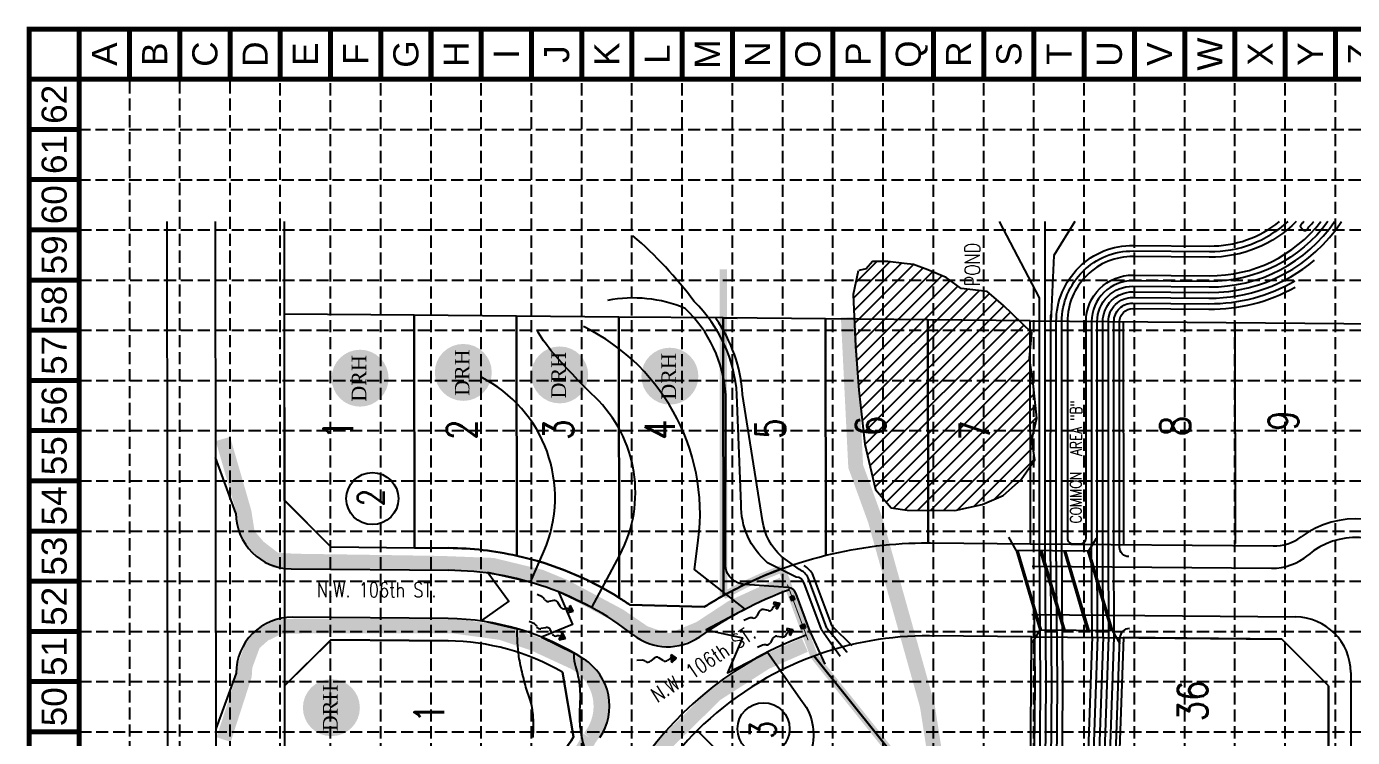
# Model space of a CAD drawing. Extents: x 4918 to 6001, y 3085 to 4816.
# Drawn here: x 4918 to 5631, y 4434 to 4816 of the extents above; entities that cross this region are included whole.
import ezdxf
from ezdxf.enums import TextEntityAlignment as Align

# ---------------------------------------------------------------- set-up
doc = ezdxf.new("R2010")
doc.units = 0
doc.header["$LTSCALE"] = 40
doc.header["$MEASUREMENT"] = 0
for name, pattern in [('HALFDASH', [0.375, 0.25, -0.125]), ('HIDDEN', [0.35, 0.25, -0.1]), ('HIDDEN2', [0.175, 0.125, -0.05]), ('PROPERTY', [2.7375, 1.875, -0.1, 0.1875, -0.1, 0.1875, -0.1, 0.1875])]:
    doc.linetypes.add(name, pattern=pattern)
doc.layers.get('0').update_dxf_attribs({"linetype": 'CONTINUOUS'})
for name, color, linetype in [('area', 1, 'CONTINUOUS'), ('ARROWS', 252, 'CONTINUOUS'), ('asph-ex', 2, 'HIDDEN2'), ('barricade-pr', 7, 'CONTINUOUS'), ('base', 5, 'CONTINUOUS'), ('COMMON-AREA$', 3, 'CONTINUOUS'), ('cont-int-pr', 6, 'CONTINUOUS'), ('CONT-PHASE2', 6, 'CONTINUOUS'), ('curb-pr', 3, 'CONTINUOUS'), ('curb-pr-fu', 12, 'CONTINUOUS'), ('DRAINARROW-PR', 7, 'CONTINUOUS'), ('ESMT-FIELD CHANGE 2', 5, 'HALFDASH'), ('ex$', 9, 'CONTINUOUS'), ('grid', 2, 'CONTINUOUS'), ('lots-num-pr-fu', 12, 'CONTINUOUS'), ('lots-pr', 4, 'CONTINUOUS'), ('lots-pr-blk-num$', 1, 'CONTINUOUS'), ('lots-pr-fu', 12, 'HIDDEN2'), ('lots-pr-num', 3, 'CONTINUOUS'), ('PROPLINE-PHASE 1', 5, 'PROPERTY'), ('ROW', 7, 'CONTINUOUS'), ('rw-pr', 5, 'CONTINUOUS'), ('rw-pr-ut-fu', 12, 'CONTINUOUS'), ('SILT FENCE', 200, 'CONTINUOUS'), ('SODDED LOT', 2, 'CONTINUOUS'), ('street-name-pr$', 4, 'CONTINUOUS'), ('sts-pr-ut-fu', 12, 'CONTINUOUS')]:
    doc.layers.add(name, color=color, linetype=linetype)
doc.styles.add('DRHorton', font='dutcheb.ttf')
doc.styles.add('S100', font='simplex.shx', dxfattribs={"width": 0.8, "height": 5})
doc.styles.add('S240', font='simplex.shx', dxfattribs={"width": 0.8, "height": 10})
doc.styles.add('S80', font='SIMPLEX.shx', dxfattribs={"width": 0.8, "bigfont": 'bf.shx'})
doc.styles.get("Standard").update_dxf_attribs({"font": 'ARIAL.TTF'})

# ---------------------------------------------------------------- blocks, each defined once
blk = doc.blocks.new('STANDARD BARRICADE')
at = {"layer": 'barricade-pr'}
for points in [[(-9.17, -1.79), (-7.17, -1.79), (-7.17, -3.79), (-9.17, -3.79)], [(9.13, -1.79), (7.13, -1.79), (7.13, -3.79), (9.13, -3.79)]]:
    blk.add_hatch(color=256, dxfattribs=at).paths.add_polyline_path(points)
for p, q in [((-7.17, -3.79), (-9.17, -1.79)), ((-9.17, -3.79), (-7.17, -1.79)), ((7.13, -3.79), (9.13, -1.79)), ((9.13, -3.79), (7.13, -1.79))]:
    blk.add_line(p, q, dxfattribs=at)
at = {"layer": 'barricade-pr', "const_width": 0.5, "flags": 128}
blk.add_lwpolyline([(-15.98, -2.79), (15.94, -2.79)], dxfattribs=at)
at = {"layer": 'barricade-pr', "flags": 128}
for points in [[(-9.17, -1.79), (-9.17, -3.79), (-7.17, -3.79), (-7.17, -1.79)], [(9.13, -1.79), (9.13, -3.79), (7.13, -3.79), (7.13, -1.79)]]:
    blk.add_lwpolyline(points, close=True, dxfattribs=at)
blk = doc.blocks.new('*U2')
for p, q in [((0, 0.921), (0, 1.072)), ((-0.039, 0.833), (-0.021, 0.858)), ((0.039, 0.599), (-0.039, 0.706)), ((-0.039, 0.366), (0.039, 0.473)), ((-0.054, 0.162), (-0.107, 0.136)), ((-0.107, 0.136), (0, 0)), ((0, 0), (-0.054, 0.162)), ((-0.021, 0.214), (-0.039, 0.239)), ((0.056, 0.164), (0, 0)), ((0, 0), (0, 0.151)), ((0, 0), (0.106, 0.134)), ((0.106, 0.134), (0.056, 0.164))]:
    blk.add_line(p, q)
for centre, start, end in [((0.046, 0.769), 143.5737, 216.4263), ((-0.107, 0.921), 323.5737, 360), ((0.046, 0.303), 143.5737, 216.4263), ((-0.046, 0.536), 323.5737, 36.4263), ((-0.107, 0.151), 0, 36.4263)]:
    blk.add_arc(centre, 0.107, start, end)
blk = doc.blocks.new('DRHorton')
h = blk.add_hatch(color=1)
h.paths.add_polyline_path([(78.7, 25.78, 1), (40.43, 25.78, 1)])
h.paths.add_polyline_path([(42.33, 17.91), (76.5, 17.91), (76.5, 34.87), (42.33, 34.87)], flags=24)
at = {"layer": 'base', "color": 176, "style": 'DRHorton'}
blk.add_text('DRH', height=9.814, dxfattribs=at).set_placement((59.39, 21.64), align=Align.CENTER)

msp = doc.modelspace()

# ---------------------------------------------------------------- hatches: boundary and pattern name
h = msp.add_hatch()
h.set_pattern_fill('ANSI31', color=160, scale=40, style=0)
edge = h.paths.add_edge_path()
edge.add_line((5365.25, 4684.44), (5362.56, 4671.81))
edge.add_line((5362.56, 4671.81), (5363.8, 4643.86))
edge.add_line((5363.8, 4643.86), (5365.66, 4620.25))
edge.add_line((5365.66, 4620.25), (5368.77, 4591.27))
edge.add_line((5368.77, 4591.27), (5374.56, 4566.83))
edge.add_line((5374.56, 4566.83), (5383.05, 4557.1))
edge.add_line((5383.05, 4557.1), (5391.53, 4555.86))
edge.add_line((5391.53, 4555.86), (5417.19, 4555.65))
edge.add_line((5417.19, 4555.65), (5431.88, 4558.76))
edge.add_line((5431.88, 4558.76), (5443.15, 4563.73))
edge.add_line((5443.15, 4563.73), (5452.88, 4572.22))
edge.add_line((5452.88, 4572.22), (5460.12, 4582.77))
edge.add_line((5460.12, 4582.77), (5458.62, 4593.61))
edge.add_line((5458.62, 4593.61), (5461.36, 4605.34))
edge.add_line((5461.36, 4605.34), (5459.23, 4623.92))
edge.add_line((5459.23, 4623.92), (5457.38, 4637.53))
edge.add_line((5457.38, 4637.53), (5458.62, 4651.14))
edge.add_line((5458.62, 4651.14), (5443.16, 4665.98))
edge.add_line((5443.16, 4665.98), (5434.51, 4673.41))
edge.add_line((5434.51, 4673.41), (5420.6, 4674.91))
edge.add_line((5420.6, 4674.91), (5412.49, 4680.89))
edge.add_line((5412.49, 4680.89), (5402.73, 4685.09))
edge.add_line((5402.73, 4685.09), (5395.08, 4687.98))
edge.add_line((5395.08, 4687.98), (5389.9, 4688.4))
edge.add_line((5389.9, 4688.4), (5381.21, 4689.43))
edge.add_line((5381.21, 4689.43), (5372.94, 4689.43))
edge.add_line((5372.94, 4689.43), (5369.63, 4685.5))
edge.add_line((5369.63, 4685.5), (5365.69, 4684.67))

# ---------------------------------------------------------------- linework, layer by layer
at = {"color": 160, "flags": 128}
msp.add_lwpolyline([(5365.25, 4684.44), (5362.56, 4671.81), (5363.8, 4643.86), (5365.66, 4620.25), (5368.77, 4591.27), (5374.56, 4566.83), (5383.05, 4557.1), (5391.53, 4555.86), (5417.19, 4555.65), (5431.88, 4558.76), (5443.15, 4563.73), (5452.88, 4572.22), (5460.12, 4582.77), (5458.62, 4593.61), (5461.36, 4605.34), (5459.23, 4623.92), (5457.38, 4637.53), (5458.62, 4651.14), (5443.16, 4665.98), (5434.51, 4673.41), (5420.6, 4674.91), (5412.49, 4680.89), (5402.73, 4685.09), (5395.08, 4687.98), (5389.9, 4688.4), (5381.21, 4689.43), (5372.94, 4689.43), (5369.63, 4685.5), (5365.69, 4684.67)], dxfattribs=at)
at = {"layer": 'area', "color": 7, "flags": 128}
msp.add_lwpolyline([(5126.75, 4660.6), (5056.75, 4661.22), (5056.86, 4561.21), (5081.89, 4535.99), (5126.89, 4535.59)], close=True, dxfattribs=at)
for points in [[(5181.75, 4660.11), (5126.75, 4660.6), (5126.89, 4535.59), (5145.36, 4535.43, -0.05268), (5181.89, 4531.24)], [(5236.75, 4659.63), (5181.75, 4660.11), (5181.89, 4531.24, -0.085619), (5236.92, 4508.61)], [(5292.72, 4659.13), (5236.75, 4659.63), (5236.92, 4508.61, -0.009724), (5242.61, 4504.88), (5282.59, 4503.77, -0.013293), (5292.89, 4509.85)], [(5206.42, 4468.63, 0.129656), (5144.92, 4485.43), (5081.94, 4485.99), (5056.97, 4461.21), (5057.02, 4416.75), (5202.46, 4416.86, -0.021826), (5212.27, 4433.88)], [(5341.56, 4477.33, 0.107495), (5278.84, 4437.34), (5370.76, 4345.41), (5413.19, 4387.84)], [(5370.76, 4345.41), (5278.84, 4437.34, 0.165883), (5228.65, 4336.09), (5347.15, 4306.54)]]:
    msp.add_lwpolyline(points, format="xyb", close=True, dxfattribs=at)
at = {"layer": 'area', "color": 253, "flags": 128}
for points in [[(5347.72, 4658.65), (5292.72, 4659.13), (5292.89, 4509.85, -0.065939), (5347.87, 4531.51)], [(5402.72, 4658.16), (5347.72, 4658.65), (5347.87, 4531.51, -0.061782), (5402.86, 4538.15)], [(5457.72, 4657.68), (5402.72, 4658.16), (5402.86, 4538.15, -0.001406), (5404.12, 4538.14), (5457.86, 4537.67)], [(5458.45, 4487.66), (5403.68, 4488.15, 0.09083), (5341.56, 4477.33), (5413.19, 4387.84), (5457.71, 4387.45)]]:
    msp.add_lwpolyline(points, format="xyb", close=True, dxfattribs=at)
msp.add_lwpolyline([(5617.94, 4461.26), (5592.91, 4486.48), (5507.91, 4487.23), (5505.3, 4417.25), (5617.99, 4416.25)], close=True, dxfattribs=at)
at = {"layer": 'asph-ex', "color": 7, "linetype": 'Continuous'}
for p, q in [((4993.76, 4711), (4995.43, 3220.49)), ((5019.76, 4711), (5021.43, 3220.49))]:
    msp.add_line(p, q, dxfattribs=at)
at = {"layer": 'base', "color": 7}
msp.add_line((4946.73, 4787.55), (5972.73, 4787.55), dxfattribs=at)
at = {"layer": 'base', "color": 7, "const_width": 2.7}
for points in [[(4946.73, 4814.55), (4919.73, 4814.55)], [(4946.73, 4814.55), (4946.73, 4787.55)], [(4973.73, 4814.55), (4973.73, 4787.55)], [(5000.73, 4814.55), (5000.73, 4787.55)], [(5027.73, 4814.55), (5027.73, 4787.55)], [(5054.73, 4814.55), (5054.73, 4787.55)], [(5081.73, 4814.55), (5081.73, 4787.55)], [(5108.73, 4814.55), (5108.73, 4787.55)], [(5135.73, 4814.55), (5135.73, 4787.55)], [(5162.73, 4814.55), (5162.73, 4787.55)], [(5189.73, 4814.55), (5189.73, 4787.55)], [(5216.73, 4814.55), (5216.73, 4787.55)], [(5243.73, 4814.55), (5243.73, 4787.55)], [(5270.73, 4814.55), (5270.73, 4787.55)], [(5297.73, 4814.55), (5297.73, 4787.55)], [(5324.73, 4814.55), (5324.73, 4787.55)], [(5351.73, 4814.55), (5351.73, 4787.55)], [(5378.73, 4814.55), (5378.73, 4787.55)], [(5405.73, 4814.55), (5405.73, 4787.55)], [(5432.73, 4814.55), (5432.73, 4787.55)], [(5459.73, 4814.55), (5459.73, 4787.55)], [(5486.73, 4814.55), (5486.73, 4787.55)], [(5513.73, 4814.55), (5513.73, 4787.55)], [(5540.73, 4814.55), (5540.73, 4787.55)], [(5567.73, 4814.55), (5567.73, 4787.55)], [(5594.73, 4814.55), (5594.73, 4787.55)], [(5621.73, 4814.55), (5621.73, 4787.55)], [(4946.73, 4787.55), (4919.73, 4787.55)], [(4946.73, 4760.55), (4919.73, 4760.55)], [(4946.73, 4733.55), (4919.73, 4733.55)], [(4946.73, 4706.55), (4919.73, 4706.55)], [(4946.73, 4679.55), (4919.73, 4679.55)], [(4946.73, 4652.55), (4919.73, 4652.55)], [(4946.73, 4625.55), (4919.73, 4625.55)], [(4946.73, 4598.55), (4919.73, 4598.55)], [(4946.73, 4571.55), (4919.73, 4571.55)], [(4946.73, 4544.55), (4919.73, 4544.55)], [(4946.73, 4517.55), (4919.73, 4517.55)], [(4946.73, 4490.55), (4919.73, 4490.55)], [(4946.73, 4463.55), (4919.73, 4463.55)], [(4946.73, 4436.55), (4919.73, 4436.55)]]:
    msp.add_lwpolyline(points, dxfattribs=at)
for points in [[(5999.73, 3086.55), (5999.73, 4814.55), (4919.73, 4814.55), (4919.73, 3086.55)], [(5972.73, 3113.55), (5972.73, 4787.55), (4946.73, 4787.55), (4946.73, 3113.55)]]:
    msp.add_lwpolyline(points, close=True, dxfattribs=at)
at = {"layer": 'cont-int-pr', "color": 43, "flags": 128}
for points, elevation in [([(5345.5, 4491.56), (5336.27, 4516.56, 0.294423), (5331.94, 4519.81), (5316.56, 4527.5, -0.223971), (5302.4, 4559.01), (5300.13, 4617.96, 0.184737), (5277.14, 4667.94, 0.0571), (5244.24, 4703.4, 0)], 1219), ([(5339.87, 4489.48), (5331.98, 4510.85, 0.294423), (5327.65, 4514.11), (5304.34, 4515.79, -0.348327), (5293.89, 4525.38), (5294.13, 4617.76, 0.187385), (5272.28, 4664.29, 0.147412), (5230.65, 4668.61)], 1221), ([(5304.58, 4502.5), (5277.24, 4523.92), (5278.7, 4535.11, 0.331296), (5217.69, 4654.55)], 1222), ([(5348.43, 4492.27), (5338.42, 4519.41, 0.141119), (5333.8, 4523.91), (5324.07, 4530.78, -0.180469), (5313.91, 4550.3), (5303.13, 4618.05, 0.137676), (5288.79, 4658.84, 0.137676)], 1218), ([(5222.12, 4503.4), (5237.17, 4531.63, 0.334837), (5223.76, 4616.66, -0.023577), (5200.21, 4641.66, -0.043498), (5192.73, 4652.52, -0.063013)], 1223), ([(5189.18, 4517), (5196.37, 4533.56, 0.397547), (5162.43, 4627.46)], 1224), ([(5351.24, 4493.31), (5341.15, 4520.67, 0.1253), (5336.23, 4525.96, 0.1253)], 1217), ([(5316.49, 4479.39), (5335.21, 4452.96, -0.252663), (5339.55, 4424.88, 0.108016), (5329.09, 4358.82, -2.194012)], 1222)]:
    msp.add_lwpolyline(points, format="xyb", dxfattribs=dict(at, elevation=elevation))
for points, elevation in [([(5189.18, 4517), (5166.34, 4522.21), (5177.63, 4506.9), (5162.93, 4496.43), (5181.96, 4492.03)], 1224), ([(5338.54, 4519.34), (5338.44, 4519.34)], 1221), ([(5222.12, 4503.4), (5204.22, 4511.83), (5211.77, 4494.36), (5195.08, 4487.48), (5212.62, 4478.9)], 1223), ([(5304.58, 4502.5), (5283.52, 4491.41), (5303.06, 4487.09), (5295.07, 4468.34), (5316.49, 4479.39)], 1222), ([(5339.87, 4489.48), (5347.29, 4472.9)], 1221), ([(5345.5, 4491.56), (5355.51, 4477.3)], 1219), ([(5348.43, 4492.27), (5359.12, 4479.57), (5359.12, 4479.57)], 1218), ([(5351.24, 4493.31), (5361.88, 4483.04)], 1217)]:
    msp.add_lwpolyline(points, dxfattribs=dict(at, elevation=elevation))
for points in [[(5181.96, 4492.03, 0.020114), (5182.07, 4484.65, 0.020709), (5182.76, 4477.5, 0.000052), (5182.82, 4477.06, 0.001337), (5182.82, 4477.04, 0.018207), (5183.69, 4472.3, 0.009051), (5185.94, 4462.88, 0.000064), (5185.96, 4462.8, 0.000039), (5185.99, 4462.67, 0.024975), (5188.59, 4454.35, -0.043748), (5189.9, 4449.54, -0.006112), (5189.93, 4449.36, -0.001797), (5190.02, 4448.73, -0.032152), (5190.64, 4441.24, -0.030426), (5190.3, 4433.29, -0.001403)], [(5212.62, 4478.9, 0.004409), (5212.48, 4478.12, 0.033761), (5212.47, 4478.02, 0.088794), (5213.38, 4471.64, -0.055572), (5215.5, 4461.6, -0.000165), (5215.53, 4461.22, -0.000454), (5215.54, 4461.09, -0.043256), (5215.63, 4450.03, 0.045412), (5215.76, 4439.49, 0.000684), (5215.79, 4439.14, 0.001152), (5215.82, 4438.92, 0.022777), (5216.65, 4433.65, 0.024746), (5217.87, 4428.88, 0.001685), (5218.04, 4428.31, 0.026432), (5218.06, 4428.28), (5219.68, 4424.56), (5220.06, 4423.69)]]:
    msp.add_lwpolyline(points, format="xyb", dxfattribs=at)
at = {"layer": 'CONT-PHASE2', "color": 5}
for p in [(5457.86, 4537.67), (5457.7, 4537.67)]:
    msp.add_line(p, (5457.7, 4537.67), dxfattribs=at)
at = {"layer": 'CONT-PHASE2', "color": 5, "flags": 128}
for points, elevation in [([(5462.7, 4537.67), (5462.72, 4657.2), (5462.72, 4670.05), (5441.3, 4711)], 1219), ([(5465.72, 4657.2), (5465.72, 4711)], 1218), ([(5481.71, 4711), (5470.36, 4692.67), (5468.72, 4657.2)], 1218), ([(5465.7, 4537.67), (5465.72, 4657.2)], 1218), ([(5463.3, 4462.51), (5462.7, 4537.67)], 1219), ([(5466.3, 4462.49), (5465.7, 4537.67)], 1218), ([(5469.3, 4462.47), (5468.7, 4537.67)], 1217), ([(5472.3, 4462.44), (5471.7, 4537.67)], 1216), ([(5475.3, 4462.42), (5474.7, 4537.67)], 1215), ([(5490.92, 4487.82), (5490.7, 4537.38)], 1215), ([(5493.92, 4487.71), (5493.7, 4537.35)], 1216), ([(5496.92, 4487.61), (5496.7, 4537.33)], 1217), ([(5499.91, 4487.5), (5499.7, 4537.3)], 1218), ([(5502.91, 4487.4), (5502.7, 4537.27)], 1219), ([(5460.3, 4462.54), (5460, 4499.65)], 1220), ([(5510.89, 4492.07), (5511.07, 4492.07)], 1220), ([(5490.92, 4487.82), (5482.71, 4251.92)], 1215), ([(5493.92, 4487.71), (5485.71, 4251.98)], 1216), ([(5496.92, 4487.61), (5488.71, 4252.05)], 1217), ([(5491.72, 4252.11), (5499.91, 4487.5)], 1218), ([(5494.72, 4252.18), (5502.91, 4487.4)], 1219), ([(5497.73, 4252.25), (5505.91, 4487.25)], 1220), ([(5459.73, 4390.43), (5460.3, 4462.54)], 1220), ([(5462.62, 4376.22), (5463.3, 4462.51)], 1219), ([(5465.62, 4376.2), (5466.3, 4462.49)], 1218), ([(5468.62, 4376.17), (5469.3, 4462.47)], 1217), ([(5471.62, 4376.15), (5472.3, 4462.44)], 1216), ([(5474.62, 4376.13), (5475.3, 4462.42)], 1215)]:
    msp.add_lwpolyline(points, dxfattribs=dict(at, elevation=elevation))
for points, elevation in [([(5471.7, 4537.67), (5471.72, 4657.2, -0.416741), (5513.09, 4698.19), (5554, 4697.83, 0.1743), (5591.68, 4711, 0.1743)], 1216), ([(5474.7, 4537.67), (5474.72, 4657.2, -0.416741), (5513.06, 4695.19), (5553.97, 4694.83, 0.189188), (5596.28, 4711, 0.189188)], 1215), ([(5600.62, 4711, -0.201991), (5553.94, 4691.83), (5513.03, 4692.19, 0.416741), (5477.72, 4657.2), (5477.7, 4540.67, 0.414214), (5480.7, 4537.67), (5484.7, 4537.67, 0.414214), (5487.7, 4540.67), (5487.72, 4657.2, -0.416741), (5512.95, 4682.19), (5553.86, 4681.83, 0.234758), (5613.89, 4711, 0.234758)], 1214), ([(5617.64, 4711, -0.242515), (5553.83, 4678.83), (5512.92, 4679.19, 0.416741), (5490.72, 4657.19), (5490.7, 4537.38)], 1215), ([(5493.7, 4537.35), (5493.72, 4657.19, -0.416741), (5512.89, 4676.19), (5553.8, 4675.83, 0.249576), (5621.31, 4711, 0.249576)], 1216), ([(5496.7, 4537.33), (5496.72, 4657.19, -0.416741), (5512.87, 4673.19), (5553.78, 4672.83, 0.25604), (5624.92, 4711, 0.25604)], 1217), ([(5604.76, 4711, -0.00897), (5603.08, 4709.23, 0.409975), (5603.09, 4707.83), (5604.5, 4706.4, 0.418345), (5605.92, 4706.41, 0.021468), (5610.05, 4711, 0.021468)], 1213), ([(5499.7, 4537.3), (5499.72, 4657.19, -0.416741), (5512.84, 4670.19), (5553.75, 4669.83, 0.178552), (5610.43, 4690.17, 0.178552)], 1218), ([(5502.7, 4537.27), (5502.72, 4657.19, -0.416741), (5512.81, 4667.19), (5553.72, 4666.83, 0.135433), (5599.99, 4679.16, 0.135433)], 1219), ([(5505.7, 4537.27), (5505.72, 4657.19, -0.416741), (5512.79, 4664.19), (5553.7, 4663.83, 0.130806), (5600.04, 4675.73, 0.130806)], 1220), ([(5468.7, 4537.67), (5468.72, 4657.2, -0.023005), (5468.91, 4661.24, -0.023005)], 1217), ([(5510.77, 4530.77), (5510.69, 4530.77, -0.413792), (5505.7, 4535.77), (5505.7, 4537.25)], 1220), ([(5510.89, 4492.07, 0.403324), (5505.91, 4487.25)], 1220)]:
    msp.add_lwpolyline(points, format="xyb", dxfattribs=dict(at, elevation=elevation))
at = {"layer": 'curb-pr', "color": 7}
for p, q in [((5060.67, 4524.18), (5145.25, 4523.43)), ((5145.02, 4497.43), (5061.29, 4498.17))]:
    msp.add_line(p, q, dxfattribs=at)
at = {"layer": 'curb-pr', "color": 7, "flags": 128}
for points in [[(5030.93, 4554.14), (5019.93, 4584.14)], [(5031.03, 4468.14), (5020.06, 4438.14)]]:
    msp.add_lwpolyline(points, dxfattribs=at)
msp.add_lwpolyline([(5337.4, 4488.59, 0.31439), (5215.14, 4312.94), (5215.23, 4228.13)], format="xyb", dxfattribs=at)
at = {"layer": 'curb-pr', "color": 7}
for centre, radius, start, end in [((5060.93, 4554.18), 30, 180.06444, 269.49417), ((5143.81, 4360.44), 163, 51.89807, 89.49417), ((5402.14, 4313.15), 213, 110.25384, 124.95767), ((5061.03, 4468.17), 30, 89.49417, 180.06444), ((5143.81, 4360.44), 137, 57.28139, 89.49417), ((5262.91, 4512.31), 30, 231.89807, 304.95767), ((5201.65, 4450.46), 30, 325.59477, 57.28139)]:
    msp.add_arc(centre, radius, start, end, dxfattribs=at)
at = {"layer": 'curb-pr-fu', "color": 253}
for p, q in [((5458.79, 4525.66), (5587.37, 4524.53)), ((5458.59, 4499.66), (5600.2, 4498.41)), ((5629.93, 4468.45), (5630, 4403.1))]:
    msp.add_line(p, q, dxfattribs=at)
for centre, radius, start, end in [((5632.89, 4501.12), 40, 319.27741, 130.2812), ((5587.64, 4554.53), 30, 269.49417, 310.2812), ((5599.93, 4468.41), 30, 0.06444, 89.49417)]:
    msp.add_arc(centre, radius, start, end, dxfattribs=at)
at = {"layer": 'ESMT-FIELD CHANGE 2', "color": 7}
msp.add_line((5292.72, 4659.13), (5300.22, 4659.07), dxfattribs=at)
at = {"layer": 'grid', "color": 253, "linetype": 'HIDDEN', "ltscale": 0.65}
for p, q in [((4973.82, 3114.55), (4973.82, 4788.55)), ((5000.82, 3114.55), (5000.82, 4788.55)), ((5027.82, 3114.55), (5027.82, 4788.55)), ((5054.73, 3113.55), (5054.73, 4787.55)), ((5081.73, 3113.55), (5081.73, 4787.55)), ((5108.73, 3113.55), (5108.73, 4787.55)), ((5135.73, 3113.55), (5135.73, 4787.55)), ((5162.73, 3113.55), (5162.73, 4787.55)), ((5189.73, 3113.55), (5189.73, 4787.55)), ((5216.73, 3113.55), (5216.73, 4787.55)), ((5243.73, 3113.55), (5243.73, 4787.55)), ((5270.73, 3113.55), (5270.73, 4787.55)), ((5297.73, 3113.55), (5297.73, 4787.55)), ((5324.73, 3113.55), (5324.73, 4787.55)), ((5351.73, 3113.55), (5351.73, 4787.55)), ((5378.73, 3113.55), (5378.73, 4787.55)), ((5405.73, 3113.55), (5405.73, 4787.55)), ((5432.73, 3113.55), (5432.73, 4787.55)), ((5459.73, 3113.55), (5459.73, 4787.55)), ((5486.73, 3113.55), (5486.73, 4787.55)), ((5513.73, 3113.55), (5513.73, 4787.55)), ((5540.73, 3113.55), (5540.73, 4787.55)), ((5567.73, 3113.55), (5567.73, 4787.55)), ((5594.73, 3113.55), (5594.73, 4787.55)), ((5621.73, 3113.55), (5621.73, 4787.55)), ((4946.29, 4760.51), (5891.85, 4760.51)), ((4946.29, 4733.51), (5891.85, 4733.51)), ((4946.73, 4706.55), (5891.85, 4706.55)), ((4946.73, 4679.55), (5891.85, 4679.55)), ((4946.73, 4652.55), (5891.85, 4652.55)), ((4946.73, 4625.55), (5891.85, 4625.55)), ((4946.73, 4598.55), (5891.85, 4598.55)), ((4946.73, 4571.55), (5891.85, 4571.55)), ((4946.73, 4544.55), (5891.85, 4544.55)), ((4946.73, 4517.55), (5891.85, 4517.55)), ((4946.73, 4490.55), (5891.85, 4490.55)), ((4946.73, 4463.55), (5891.85, 4463.55)), ((4946.73, 4436.55), (5891.85, 4436.55))]:
    msp.add_line(p, q, dxfattribs=at)
at = {"layer": 'lots-pr', "color": 7}
for p, q in [((5126.89, 4535.59), (5126.75, 4660.6)), ((5181.89, 4531.24), (5181.75, 4660.11)), ((5236.92, 4508.61), (5236.75, 4659.63)), ((5292.72, 4659.13), (5292.89, 4509.85)), ((5413.19, 4387.84), (5341.56, 4477.33)), ((5370.76, 4345.41), (5278.84, 4437.34))]:
    msp.add_line(p, q, dxfattribs=at)
at = {"layer": 'lots-pr-blk-num$', "color": 7}
for centre in [(5104.21, 4561.98), (5314.45, 4438.19)]:
    msp.add_circle(centre, 14, dxfattribs=at)
at = {"layer": 'lots-pr-fu', "color": 253, "linetype": 'Continuous'}
for p, q in [((5507.73, 4657.23), (5507.86, 4537.23)), ((5567.73, 4657.3), (5567.86, 4537.79)), ((5507.91, 4487.23), (5501.2, 4307.28))]:
    msp.add_line(p, q, dxfattribs=at)
at = {"layer": 'lots-pr-fu', "color": 7, "linetype": 'Continuous'}
msp.add_line((5567.73, 4657.3), (5567.86, 4537.79), dxfattribs=at)
at = {"layer": 'PROPLINE-PHASE 1', "color": 7, "linetype": 'Continuous', "const_width": 4, "flags": 128}
msp.add_lwpolyline([(5428.48, 3278.65), (5428.24, 3446.94, -0.015275), (5438.91, 3446.28), (5443.52, 3496.07), (5443.37, 3627.24), (5395.25, 3627.66), (5380.8, 3649.78), (5366.5, 3671.69), (5347.83, 3700.27), (5347.77, 3755.28), (5347.7, 3810.28), (5376.77, 3810.02), (5397.91, 3834.14), (5449.14, 3892.6), (5449.14, 4057.53), (5376.84, 4140.03), (5347.33, 4140.29), (5347.15, 4306.54), (5370.76, 4345.41), (5413.19, 4387.84), (5341.56, 4477.33), (5324.25, 4524.24, 0.039299), (5292.89, 4509.78), (5292.85, 4685.35)], format="xyb", dxfattribs=at)
at = {"layer": 'ROW', "color": 7}
msp.add_line((5056.75, 4711), (5058.39, 3220.49), dxfattribs=at)
at = {"layer": 'rw-pr', "color": 7}
for p, q in [((5056.81, 4661.22), (5056.92, 4561.21)), ((5081.95, 4535.99), (5056.92, 4561.21)), ((5081.95, 4535.99), (5126.89, 4535.59)), ((5126.89, 4535.59), (5145.36, 4535.43)), ((5282.59, 4503.77), (5242.61, 4504.88)), ((5057.04, 4461.21), (5082.01, 4485.99)), ((5082.01, 4485.99), (5144.92, 4485.43)), ((5206.42, 4468.63), (5212.27, 4433.88)), ((5057.04, 4461.21), (5058.13, 3491.75))]:
    msp.add_line(p, q, dxfattribs=at)
for centre, radius, start, end in [((5143.81, 4360.44), 175, 77.43204, 89.49417), ((5143.81, 4360.44), 175, 57.85736, 77.43204), ((5402.14, 4313.15), 225, 110.25384, 119.04794), ((5143.81, 4360.44), 175, 55.62885, 57.85736), ((5402.14, 4313.15), 225, 119.04794, 122.09428), ((5143.81, 4360.44), 125, 59.94404, 89.49417), ((5402.14, 4313.15), 175, 110.25384, 134.79575), ((5402.14, 4313.15), 225, 147.55149, 152.55278), ((5402.14, 4313.15), 175, 134.79575, 172.47023)]:
    msp.add_arc(centre, radius, start, end, dxfattribs=at)
at = {"layer": 'rw-pr-ut-fu', "color": 253}
for p, q in [((5457.7, 4537.67), (5588.2, 4536.52)), ((5458.5, 4487.66), (5592.91, 4486.48)), ((5617.94, 4461.26), (5592.91, 4486.48)), ((5617.94, 4461.26), (5618, 4403.09))]:
    msp.add_line(p, q, dxfattribs=at)
for centre, radius, start, end in [((5632.89, 4501.12), 50, 323.19455, 126.36406), ((5588.43, 4561.52), 25, 269.49417, 306.36406)]:
    msp.add_arc(centre, radius, start, end, dxfattribs=at)
at = {"layer": 'SILT FENCE', "const_width": 8, "flags": 128}
msp.add_lwpolyline([(5359.99, 4659.62), (5363.94, 4579.32), (5374.46, 4550.36), (5402.42, 4450.64), (5411.22, 4394.08), (5406.13, 4389.63), (5365.33, 4348.39), (5341.01, 4308), (5341.51, 4134.87), (5375.67, 4134.1), (5443.58, 4054.76), (5443.04, 4029.29), (5329.42, 3995.1)], dxfattribs=at)
at = {"layer": 'SODDED LOT', "const_width": 8, "flags": 128}
msp.add_lwpolyline([(5023.93, 4594.06), (5035.27, 4554.73), (5037.12, 4542.85), (5042.92, 4535.98), (5052.15, 4528.86), (5063.23, 4528.33), (5108.42, 4527.67), (5141.42, 4527.15), (5168.83, 4526.1), (5194.67, 4519.83), (5207.33, 4514.59), (5236.83, 4498.91), (5250.15, 4489.77), (5261.89, 4485.59), (5265.29, 4485.85), (5280.25, 4492.04), (5297.55, 4503.4), (5324.85, 4515.86)], dxfattribs=at)
for points in [[(5024.3, 4432.4), (5035.42, 4466.75), (5035.74, 4471.84), (5040.19, 4483.93), (5045.91, 4489.02), (5054.5, 4493.15), (5067.21, 4493.47), (5147.75, 4493.48), (5173.18, 4489.98), (5191.3, 4483.94), (5212.59, 4474.08, -0.476593), (5221.07, 4433.4, 0.149858), (5184.78, 4308.9), (5184.62, 4119.38), (5183.14, 4095.86), (5174.68, 4038.33, 0.055148), (5184.37, 3842.75), (5184.98, 3758.66)], [(5336.62, 4483.28), (5315.61, 4474.07), (5288.79, 4456.93), (5257.12, 4425.81), (5234.84, 4387.3), (5223.64, 4353.56), (5219.61, 4320.1), (5219.18, 4171.48), (5219.18, 4111.33), (5212.36, 4051.5), (5209.44, 4023.54, 0.555177), (5246.81, 3999.8), (5264.35, 4014.11, -0.473488), (5327.63, 3992.27, -0.416329)]]:
    msp.add_lwpolyline(points, format="xyb", dxfattribs=at)
at = {"layer": 'sts-pr-ut-fu', "color": 253}
msp.add_line((5457.73, 4657.61), (5787.73, 4654.64), dxfattribs=at)
at = {"layer": 'sts-pr-ut-fu', "color": 150}
for p, q in [((5450.22, 4534.23), (5446.28, 4541.19)), ((5489.22, 4533.88), (5493.26, 4540.79)), ((5450.22, 4534.23), (5489.22, 4533.88)), ((5450.22, 4534.23), (5462.88, 4491.23)), ((5450.97, 4534.22), (5463.63, 4491.22)), ((5462.97, 4534.12), (5475.63, 4491.12)), ((5463.72, 4534.11), (5476.38, 4491.11)), ((5475.72, 4534), (5488.38, 4491.01)), ((5476.47, 4534), (5489.13, 4491)), ((5488.47, 4533.89), (5501.13, 4490.89)), ((5489.22, 4533.88), (5501.88, 4490.89)), ((5462.88, 4491.23), (5458.82, 4484.34)), ((5501.88, 4490.89), (5462.88, 4491.23)), ((5501.88, 4490.89), (5505.8, 4483.91))]:
    msp.add_line(p, q, dxfattribs=at)

# ---------------------------------------------------------------- block references
at = {"layer": 'ARROWS', "xscale": 0.7999999999999545, "yscale": 0.7999999999999545, "zscale": 0.8, "rotation": 90}
for p in [(5118.25, 4579.11), (5173.71, 4582.21), (5225.51, 4580.86), (5284.71, 4580.19), (5102.83, 4401.88)]:
    msp.add_blockref('DRHorton', p, dxfattribs=at)
at = {"layer": 'barricade-pr', "color": 7, "rotation": 290.3745316865622}
msp.add_blockref('STANDARD BARRICADE', (5335.44, 4501.75), dxfattribs=at)
at = {"layer": 'DRAINARROW-PR', "color": 7, "xscale": 20, "yscale": 20, "zscale": 20}
for p, rotation in [((5212.21, 4501.4), 65.07916296566871), ((5323.3, 4505.57), 115.0664405733576), ((5207.97, 4486.81), 65.07916296566898), ((5330.37, 4491.42), 116.5032519718458), ((5267.72, 4476.11), 93.21552549481879)]:
    msp.add_blockref('*U2', p, dxfattribs=dict(at, rotation=rotation))

# ---------------------------------------------------------------- texts
at = {"layer": 'base', "color": 7}
for s, p in [('W', (5554.23, 4801.05)), ('A', (4960.23, 4801.05)), ('B', (4987.23, 4801.05)), ('C', (5014.23, 4801.05)), ('D', (5041.23, 4801.05)), ('E', (5068.23, 4801.05)), ('F', (5095.23, 4801.05)), ('G', (5122.23, 4801.05)), ('H', (5149.23, 4801.05)), ('J', (5203.23, 4801.05)), ('K', (5230.23, 4801.05)), ('L', (5257.23, 4801.05)), ('M', (5284.23, 4801.05)), ('N', (5311.23, 4801.05)), ('O', (5338.23, 4801.05)), ('P', (5365.23, 4801.05)), ('Q', (5392.23, 4801.05)), ('R', (5419.23, 4801.05)), ('S', (5446.23, 4801.05)), ('T', (5473.23, 4801.05)), ('U', (5500.23, 4801.05)), ('V', (5527.23, 4801.05)), ('X', (5581.23, 4801.05)), ('Y', (5608.23, 4801.05)), ('Z', (5635.23, 4801.05)), ('I', (5176.23, 4801.05)), ('62', (4933.23, 4774.05)), ('61', (4933.23, 4747.05)), ('60', (4933.23, 4720.05)), ('59', (4933.23, 4693.05)), ('58', (4933.23, 4666.05)), ('57', (4933.23, 4639.05)), ('56', (4933.23, 4612.05)), ('55', (4933.23, 4585.05)), ('54', (4933.23, 4558.05)), ('53', (4933.23, 4531.05)), ('52', (4933.23, 4504.05)), ('51', (4933.23, 4477.05)), ('50', (4933.23, 4450.05))]:
    msp.add_text(s, height=13.5, rotation=90, dxfattribs=at).set_placement(p, align=Align.MIDDLE_CENTER)
at = {"layer": 'COMMON-AREA$', "color": 253, "style": 'S240', "width": 0.8}
for s, p in [('AREA "B"', (5485.39, 4585.03)), ('COMMON', (5485.24, 4548.67))]:
    msp.add_text(s, height=6, rotation=90, dxfattribs=at).set_placement(p)
at = {"layer": 'ex$', "color": 5, "style": 'S80', "width": 0.8}
msp.add_text('POND', height=8, rotation=90, dxfattribs=at).set_placement((5430.65, 4676.15))
at = {"layer": 'lots-num-pr-fu', "color": 253, "style": 'S100', "width": 0.8}
for s, p in [('8', (5543.63, 4595.55)), ('9', (5601.8, 4598.44)), ('36', (5552.98, 4442.18))]:
    msp.add_text(s, height=16, rotation=90, dxfattribs=at).set_placement(p)
at = {"layer": 'lots-pr-blk-num$', "color": 7, "style": 'S100', "width": 0.8}
for s, p in [('2', (5110.46, 4557.72, 1338.35)), ('3', (5321, 4432.87, 1338.35))]:
    msp.add_text(s, height=14, rotation=90, dxfattribs=at).set_placement(p)
at = {"layer": 'lots-pr-num', "color": 7, "style": 'S100', "width": 0.8}
for s, p in [('2', (5160.17, 4593.63)), ('3', (5212.24, 4593.63)), ('4', (5266.67, 4593.63)), ('1', (5093.93, 4593.63)), ('1', (5142.86, 4441.08))]:
    msp.add_text(s, height=16, rotation=90, dxfattribs=at).set_placement(p)
at = {"layer": 'lots-pr-num', "color": 253, "style": 'S100', "width": 0.8}
for s, p in [('5', (5326.04, 4594.15)), ('6', (5380.02, 4595.53)), ('7', (5435.95, 4593.13))]:
    msp.add_text(s, height=16, rotation=90, dxfattribs=at).set_placement(p)
at = {"layer": 'street-name-pr$', "color": 7, "style": 'S240', "width": 0.8}
msp.add_text('N.W. 106th ST.', height=8, dxfattribs=at).set_placement((5074.34, 4508.91))
msp.add_text('N.W. 106th ST.', height=8, rotation=33.62954, dxfattribs=at).set_placement((5257.33, 4451.98))

doc.saveas('drawing.dxf')
